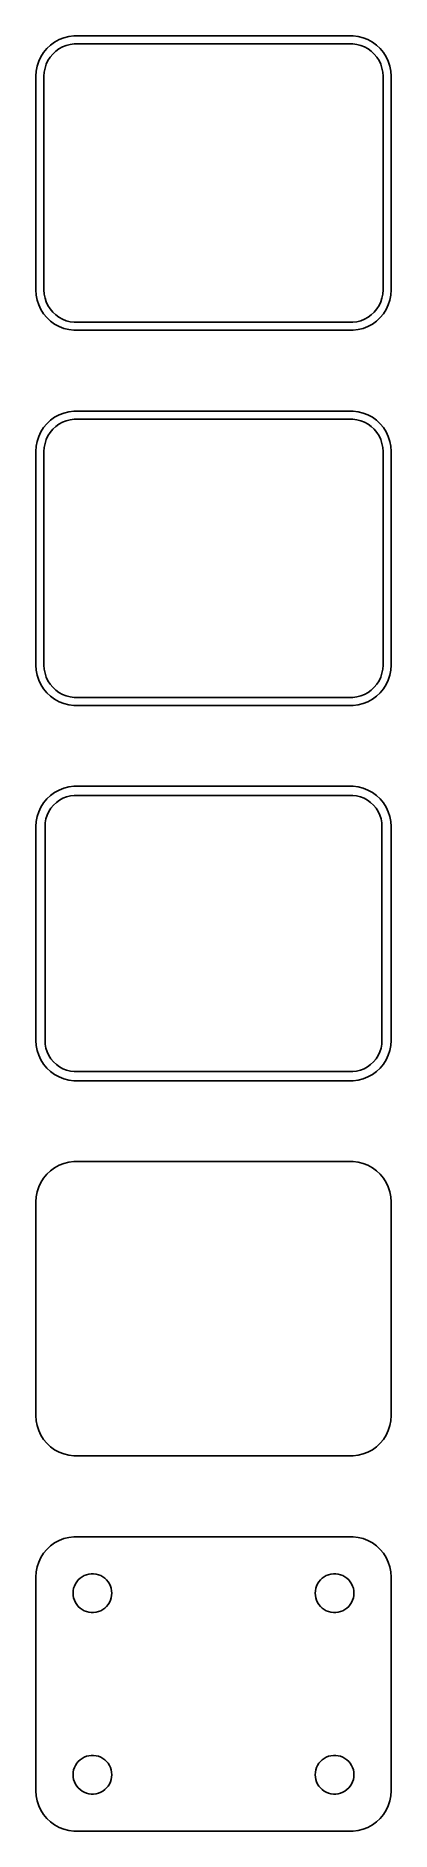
# Model space of a CAD drawing. Header units: metres. Extents: x -22 to 22, y 168 to 390.
import ezdxf

# ---------------------------------------------------------------- set-up
doc = ezdxf.new("R2010")
doc.units = ezdxf.units.M

msp = doc.modelspace()

# ---------------------------------------------------------------- linework, layer by layer
for p, q in [((-19.6791, 389.472), (-20.1871, 389.103)), ((-19.1289, 389.774), (-19.6791, 389.472)), ((-18.5451, 390.005), (-19.1289, 389.774)), ((-17.9369, 390.161), (-18.5451, 390.005)), ((-17.3139, 390.24), (-17.9369, 390.161)), ((17.3139, 390.24), (-17.3139, 390.24)), ((17.9369, 390.161), (17.3139, 390.24)), ((18.5451, 390.005), (17.9369, 390.161)), ((19.1289, 389.774), (18.5451, 390.005)), ((19.6791, 389.472), (19.1289, 389.774)), ((20.1871, 389.103), (19.6791, 389.472)), ((-21.3815, 387.659), (-21.6489, 387.091)), ((-21.0451, 388.189), (-21.3815, 387.659)), ((-20.6448, 388.673), (-21.0451, 388.189)), ((-20.7191, 386.722), (-20.5052, 387.177)), ((-20.1871, 389.103), (-20.6448, 388.673)), ((-20.5052, 387.177), (-20.2361, 387.601)), ((-20.2361, 387.601), (-19.9159, 387.988)), ((-19.9159, 387.988), (-19.5497, 388.332)), ((-19.5497, 388.332), (-19.1433, 388.627)), ((-19.1433, 388.627), (-18.7031, 388.869)), ((-18.7031, 388.869), (-18.2361, 389.054)), ((-18.2361, 389.054), (-17.7495, 389.179)), ((-17.7495, 389.179), (-17.2512, 389.242)), ((-17.2512, 389.242), (17.2512, 389.242)), ((17.2512, 389.242), (17.7495, 389.179)), ((17.7495, 389.179), (18.2361, 389.054)), ((18.2361, 389.054), (18.7031, 388.869)), ((18.7031, 388.869), (19.1433, 388.627)), ((19.1433, 388.627), (19.5497, 388.332)), ((19.5497, 388.332), (19.9159, 387.988)), ((19.9159, 387.988), (20.2361, 387.601)), ((20.6448, 388.673), (20.1871, 389.103)), ((20.2361, 387.601), (20.5052, 387.177)), ((20.5052, 387.177), (20.7191, 386.722)), ((21.0451, 388.189), (20.6448, 388.673)), ((21.3815, 387.659), (21.0451, 388.189)), ((21.6489, 387.091), (21.3815, 387.659)), ((-21.9606, 385.877), (-22, 385.25)), ((-22, 385.25), (-22, 358.75)), ((-21.8429, 386.493), (-21.9606, 385.877)), ((-21.6489, 387.091), (-21.8429, 386.493)), ((-21, 385.25), (-20.9684, 385.751)), ((-21, 358.75), (-21, 385.25)), ((-20.9684, 385.751), (-20.8743, 386.245)), ((-20.8743, 386.245), (-20.7191, 386.722)), ((20.7191, 386.722), (20.8743, 386.245)), ((20.8743, 386.245), (20.9684, 385.751)), ((20.9684, 385.751), (21, 385.25)), ((21, 385.25), (21, 358.75)), ((21.8429, 386.493), (21.6489, 387.091)), ((21.9606, 385.877), (21.8429, 386.493)), ((22, 385.25), (21.9606, 385.877)), ((22, 358.75), (22, 385.25)), ((-22, 358.75), (-21.9606, 358.123)), ((-20.9684, 358.249), (-21, 358.75)), ((-20.8743, 357.755), (-20.9684, 358.249)), ((20.9684, 358.249), (20.8743, 357.755)), ((21, 358.75), (20.9684, 358.249)), ((21.9606, 358.123), (22, 358.75)), ((-21.9606, 358.123), (-21.8429, 357.507)), ((-21.8429, 357.507), (-21.6489, 356.909)), ((-21.6489, 356.909), (-21.3815, 356.341)), ((-21.3815, 356.341), (-21.0451, 355.811)), ((-20.7191, 357.278), (-20.8743, 357.755)), ((-20.5052, 356.823), (-20.7191, 357.278)), ((-20.2361, 356.399), (-20.5052, 356.823)), ((-19.9159, 356.012), (-20.2361, 356.399)), ((-19.5497, 355.668), (-19.9159, 356.012)), ((19.9159, 356.012), (19.5497, 355.668)), ((20.2361, 356.399), (19.9159, 356.012)), ((20.5052, 356.823), (20.2361, 356.399)), ((20.7191, 357.278), (20.5052, 356.823)), ((20.8743, 357.755), (20.7191, 357.278)), ((21.0451, 355.811), (21.3815, 356.341)), ((21.3815, 356.341), (21.6489, 356.909)), ((21.6489, 356.909), (21.8429, 357.507)), ((21.8429, 357.507), (21.9606, 358.123)), ((-21.0451, 355.811), (-20.6448, 355.327)), ((-20.6448, 355.327), (-20.1871, 354.897)), ((-20.1871, 354.897), (-19.6791, 354.528)), ((-19.6791, 354.528), (-19.1289, 354.226)), ((-19.1433, 355.373), (-19.5497, 355.668)), ((-18.7031, 355.131), (-19.1433, 355.373)), ((-19.1289, 354.226), (-18.5451, 353.995)), ((-18.2361, 354.946), (-18.7031, 355.131)), ((-18.5451, 353.995), (-17.9369, 353.839)), ((-17.7495, 354.821), (-18.2361, 354.946)), ((-17.9369, 353.839), (-17.3139, 353.76)), ((-17.2512, 354.758), (-17.7495, 354.821)), ((-17.3139, 353.76), (17.3139, 353.76)), ((17.2512, 354.758), (-17.2512, 354.758)), ((17.7495, 354.821), (17.2512, 354.758)), ((17.3139, 353.76), (17.9369, 353.839)), ((18.2361, 354.946), (17.7495, 354.821)), ((17.9369, 353.839), (18.5451, 353.995)), ((18.7031, 355.131), (18.2361, 354.946)), ((18.5451, 353.995), (19.1289, 354.226)), ((19.1433, 355.373), (18.7031, 355.131)), ((19.1289, 354.226), (19.6791, 354.528)), ((19.5497, 355.668), (19.1433, 355.373)), ((19.6791, 354.528), (20.1871, 354.897)), ((20.1871, 354.897), (20.6448, 355.327)), ((20.6448, 355.327), (21.0451, 355.811)), ((-19.6791, 342.972), (-20.1871, 342.603)), ((-19.1289, 343.274), (-19.6791, 342.972)), ((-18.5451, 343.505), (-19.1289, 343.274)), ((-17.9369, 343.661), (-18.5451, 343.505)), ((-18.2361, 342.554), (-17.7495, 342.679)), ((-17.3139, 343.74), (-17.9369, 343.661)), ((-17.7495, 342.679), (-17.2512, 342.742)), ((17.3139, 343.74), (-17.3139, 343.74)), ((-17.2512, 342.742), (17.2512, 342.742)), ((17.2512, 342.742), (17.7495, 342.679)), ((17.9369, 343.661), (17.3139, 343.74)), ((17.7495, 342.679), (18.2361, 342.554)), ((18.5451, 343.505), (17.9369, 343.661)), ((19.1289, 343.274), (18.5451, 343.505)), ((19.6791, 342.972), (19.1289, 343.274)), ((20.1871, 342.603), (19.6791, 342.972)), ((-21.6489, 340.591), (-21.8429, 339.993)), ((-21.3815, 341.159), (-21.6489, 340.591)), ((-21.0451, 341.689), (-21.3815, 341.159)), ((-20.6448, 342.173), (-21.0451, 341.689)), ((-20.7191, 340.222), (-20.5052, 340.677)), ((-20.1871, 342.603), (-20.6448, 342.173)), ((-20.5052, 340.677), (-20.2361, 341.101)), ((-20.2361, 341.101), (-19.9159, 341.488)), ((-19.9159, 341.488), (-19.5497, 341.832)), ((-19.5497, 341.832), (-19.1433, 342.127)), ((-19.1433, 342.127), (-18.7031, 342.369)), ((-18.7031, 342.369), (-18.2361, 342.554)), ((18.2361, 342.554), (18.7031, 342.369)), ((18.7031, 342.369), (19.1433, 342.127)), ((19.1433, 342.127), (19.5497, 341.832)), ((19.5497, 341.832), (19.9159, 341.488)), ((19.9159, 341.488), (20.2361, 341.101)), ((20.6448, 342.173), (20.1871, 342.603)), ((20.2361, 341.101), (20.5052, 340.677)), ((20.5052, 340.677), (20.7191, 340.222)), ((21.0451, 341.689), (20.6448, 342.173)), ((21.3815, 341.159), (21.0451, 341.689)), ((21.6489, 340.591), (21.3815, 341.159)), ((21.8429, 339.993), (21.6489, 340.591)), ((-21.9606, 339.377), (-22, 338.75)), ((-22, 338.75), (-22, 312.25)), ((-21.8429, 339.993), (-21.9606, 339.377)), ((-21, 338.75), (-20.9684, 339.251)), ((-21, 312.25), (-21, 338.75)), ((-20.9684, 339.251), (-20.8743, 339.745)), ((-20.8743, 339.745), (-20.7191, 340.222)), ((20.7191, 340.222), (20.8743, 339.745)), ((20.8743, 339.745), (20.9684, 339.251)), ((20.9684, 339.251), (21, 338.75)), ((21, 338.75), (21, 312.25)), ((21.9606, 339.377), (21.8429, 339.993)), ((22, 338.75), (21.9606, 339.377)), ((22, 312.25), (22, 338.75)), ((-22, 312.25), (-21.9606, 311.623)), ((-21.9606, 311.623), (-21.8429, 311.007)), ((-20.9684, 311.749), (-21, 312.25)), ((-20.8743, 311.255), (-20.9684, 311.749)), ((20.9684, 311.749), (20.8743, 311.255)), ((21, 312.25), (20.9684, 311.749)), ((21.8429, 311.007), (21.9606, 311.623)), ((21.9606, 311.623), (22, 312.25)), ((-21.8429, 311.007), (-21.6489, 310.409)), ((-21.6489, 310.409), (-21.3815, 309.841)), ((-21.3815, 309.841), (-21.0451, 309.311)), ((-21.0451, 309.311), (-20.6448, 308.827)), ((-20.7191, 310.778), (-20.8743, 311.255)), ((-20.5052, 310.323), (-20.7191, 310.778)), ((-20.2361, 309.899), (-20.5052, 310.323)), ((-19.9159, 309.512), (-20.2361, 309.899)), ((-19.5497, 309.168), (-19.9159, 309.512)), ((19.9159, 309.512), (19.5497, 309.168)), ((20.2361, 309.899), (19.9159, 309.512)), ((20.5052, 310.323), (20.2361, 309.899)), ((20.7191, 310.778), (20.5052, 310.323)), ((20.6448, 308.827), (21.0451, 309.311)), ((20.8743, 311.255), (20.7191, 310.778)), ((21.0451, 309.311), (21.3815, 309.841)), ((21.3815, 309.841), (21.6489, 310.409)), ((21.6489, 310.409), (21.8429, 311.007)), ((-20.6448, 308.827), (-20.1871, 308.397)), ((-20.1871, 308.397), (-19.6791, 308.028)), ((-19.6791, 308.028), (-19.1289, 307.726)), ((-19.1433, 308.873), (-19.5497, 309.168)), ((-18.7031, 308.631), (-19.1433, 308.873)), ((-19.1289, 307.726), (-18.5451, 307.495)), ((-18.2361, 308.446), (-18.7031, 308.631)), ((-18.5451, 307.495), (-17.9369, 307.339)), ((-17.7495, 308.321), (-18.2361, 308.446)), ((-17.9369, 307.339), (-17.3139, 307.26)), ((-17.2512, 308.258), (-17.7495, 308.321)), ((-17.3139, 307.26), (17.3139, 307.26)), ((17.2512, 308.258), (-17.2512, 308.258)), ((17.7495, 308.321), (17.2512, 308.258)), ((17.3139, 307.26), (17.9369, 307.339)), ((18.2361, 308.446), (17.7495, 308.321)), ((17.9369, 307.339), (18.5451, 307.495)), ((18.7031, 308.631), (18.2361, 308.446)), ((18.5451, 307.495), (19.1289, 307.726)), ((19.1433, 308.873), (18.7031, 308.631)), ((19.1289, 307.726), (19.6791, 308.028)), ((19.5497, 309.168), (19.1433, 308.873)), ((19.6791, 308.028), (20.1871, 308.397)), ((20.1871, 308.397), (20.6448, 308.827)), ((-20.1871, 296.103), (-20.6448, 295.673)), ((-19.6791, 296.472), (-20.1871, 296.103)), ((-19.1289, 296.774), (-19.6791, 296.472)), ((-18.5451, 297.005), (-19.1289, 296.774)), ((-18.6489, 295.754), (-18.1967, 295.933)), ((-17.9369, 297.161), (-18.5451, 297.005)), ((-18.1967, 295.933), (-17.7256, 296.054)), ((-17.3139, 297.24), (-17.9369, 297.161)), ((-17.7256, 296.054), (-17.2432, 296.115)), ((17.3139, 297.24), (-17.3139, 297.24)), ((-17.2432, 296.115), (17.2432, 296.115)), ((17.2432, 296.115), (17.7256, 296.054)), ((17.9369, 297.161), (17.3139, 297.24)), ((17.7256, 296.054), (18.1967, 295.933)), ((18.5451, 297.005), (17.9369, 297.161)), ((18.1967, 295.933), (18.6489, 295.754)), ((19.1289, 296.774), (18.5451, 297.005)), ((19.6791, 296.472), (19.1289, 296.774)), ((20.1871, 296.103), (19.6791, 296.472)), ((20.6448, 295.673), (20.1871, 296.103)), ((-21.6489, 294.091), (-21.8429, 293.493)), ((-21.3815, 294.659), (-21.6489, 294.091)), ((-21.0451, 295.189), (-21.3815, 294.659)), ((-20.6448, 295.673), (-21.0451, 295.189)), ((-20.751, 293.213), (-20.6007, 293.676)), ((-20.6007, 293.676), (-20.3936, 294.116)), ((-20.3936, 294.116), (-20.133, 294.526)), ((-20.133, 294.526), (-19.823, 294.901)), ((-19.823, 294.901), (-19.4685, 295.234)), ((-19.4685, 295.234), (-19.0751, 295.52)), ((-19.0751, 295.52), (-18.6489, 295.754)), ((18.6489, 295.754), (19.0751, 295.52)), ((19.0751, 295.52), (19.4685, 295.234)), ((19.4685, 295.234), (19.823, 294.901)), ((19.823, 294.901), (20.133, 294.526)), ((20.133, 294.526), (20.3936, 294.116)), ((20.3936, 294.116), (20.6007, 293.676)), ((20.6007, 293.676), (20.751, 293.213)), ((21.0451, 295.189), (20.6448, 295.673)), ((21.3815, 294.659), (21.0451, 295.189)), ((21.6489, 294.091), (21.3815, 294.659)), ((21.8429, 293.493), (21.6489, 294.091)), ((-21.9606, 292.877), (-22, 292.25)), ((-22, 292.25), (-22, 265.75)), ((-21.8429, 293.493), (-21.9606, 292.877)), ((-20.8726, 292.25), (-20.8421, 292.735)), ((-20.8726, 265.75), (-20.8726, 292.25)), ((-20.8421, 292.735), (-20.751, 293.213)), ((20.751, 293.213), (20.8421, 292.735)), ((20.8421, 292.735), (20.8726, 292.25)), ((20.8726, 292.25), (20.8726, 265.75)), ((21.9606, 292.877), (21.8429, 293.493)), ((22, 292.25), (21.9606, 292.877)), ((22, 265.75), (22, 292.25)), ((-22, 265.75), (-21.9606, 265.123)), ((-21.9606, 265.123), (-21.8429, 264.507)), ((-20.8421, 265.265), (-20.8726, 265.75)), ((-20.751, 264.787), (-20.8421, 265.265)), ((-20.6007, 264.324), (-20.751, 264.787)), ((20.751, 264.787), (20.6007, 264.324)), ((20.8421, 265.265), (20.751, 264.787)), ((20.8726, 265.75), (20.8421, 265.265)), ((21.8429, 264.507), (21.9606, 265.123)), ((21.9606, 265.123), (22, 265.75)), ((-21.8429, 264.507), (-21.6489, 263.909)), ((-21.6489, 263.909), (-21.3815, 263.341)), ((-21.3815, 263.341), (-21.0451, 262.811)), ((-21.0451, 262.811), (-20.6448, 262.327)), ((-20.3936, 263.884), (-20.6007, 264.324)), ((-20.133, 263.474), (-20.3936, 263.884)), ((-19.823, 263.099), (-20.133, 263.474)), ((-19.4685, 262.766), (-19.823, 263.099)), ((-19.0751, 262.48), (-19.4685, 262.766)), ((19.4685, 262.766), (19.0751, 262.48)), ((19.823, 263.099), (19.4685, 262.766)), ((20.133, 263.474), (19.823, 263.099)), ((20.3936, 263.884), (20.133, 263.474)), ((20.6007, 264.324), (20.3936, 263.884)), ((20.6448, 262.327), (21.0451, 262.811)), ((21.0451, 262.811), (21.3815, 263.341)), ((21.3815, 263.341), (21.6489, 263.909)), ((21.6489, 263.909), (21.8429, 264.507)), ((-20.6448, 262.327), (-20.1871, 261.897)), ((-20.1871, 261.897), (-19.6791, 261.528)), ((-19.6791, 261.528), (-19.1289, 261.226)), ((-19.1289, 261.226), (-18.5451, 260.995)), ((-18.6489, 262.246), (-19.0751, 262.48)), ((-18.1967, 262.067), (-18.6489, 262.246)), ((-18.5451, 260.995), (-17.9369, 260.839)), ((-17.7256, 261.946), (-18.1967, 262.067)), ((-17.9369, 260.839), (-17.3139, 260.76)), ((-17.2432, 261.885), (-17.7256, 261.946)), ((-17.3139, 260.76), (17.3139, 260.76)), ((17.2432, 261.885), (-17.2432, 261.885)), ((17.7256, 261.946), (17.2432, 261.885)), ((17.3139, 260.76), (17.9369, 260.839)), ((18.1967, 262.067), (17.7256, 261.946)), ((17.9369, 260.839), (18.5451, 260.995)), ((18.6489, 262.246), (18.1967, 262.067)), ((18.5451, 260.995), (19.1289, 261.226)), ((19.0751, 262.48), (18.6489, 262.246)), ((19.1289, 261.226), (19.6791, 261.528)), ((19.6791, 261.528), (20.1871, 261.897)), ((20.1871, 261.897), (20.6448, 262.327)), ((-20.1871, 249.603), (-20.6448, 249.173)), ((-19.6791, 249.972), (-20.1871, 249.603)), ((-19.1289, 250.274), (-19.6791, 249.972)), ((-18.5451, 250.505), (-19.1289, 250.274)), ((-17.9369, 250.661), (-18.5451, 250.505)), ((-17.3139, 250.74), (-17.9369, 250.661)), ((17.3139, 250.74), (-17.3139, 250.74)), ((17.9369, 250.661), (17.3139, 250.74)), ((18.5451, 250.505), (17.9369, 250.661)), ((19.1289, 250.274), (18.5451, 250.505)), ((19.6791, 249.972), (19.1289, 250.274)), ((20.1871, 249.603), (19.6791, 249.972)), ((20.6448, 249.173), (20.1871, 249.603)), ((-21.8429, 246.993), (-21.9606, 246.377)), ((-21.6489, 247.591), (-21.8429, 246.993)), ((-21.3815, 248.159), (-21.6489, 247.591)), ((-21.0451, 248.689), (-21.3815, 248.159)), ((-20.6448, 249.173), (-21.0451, 248.689)), ((21.0451, 248.689), (20.6448, 249.173)), ((21.3815, 248.159), (21.0451, 248.689)), ((21.6489, 247.591), (21.3815, 248.159)), ((21.8429, 246.993), (21.6489, 247.591)), ((21.9606, 246.377), (21.8429, 246.993)), ((-21.9606, 246.377), (-22, 245.75)), ((-22, 245.75), (-22, 219.25)), ((22, 245.75), (21.9606, 246.377)), ((22, 219.25), (22, 245.75)), ((-22, 219.25), (-21.9606, 218.623)), ((-21.9606, 218.623), (-21.8429, 218.007)), ((21.8429, 218.007), (21.9606, 218.623)), ((21.9606, 218.623), (22, 219.25)), ((-21.8429, 218.007), (-21.6489, 217.409)), ((-21.6489, 217.409), (-21.3815, 216.841)), ((-21.3815, 216.841), (-21.0451, 216.311)), ((-21.0451, 216.311), (-20.6448, 215.827)), ((-20.6448, 215.827), (-20.1871, 215.397)), ((20.1871, 215.397), (20.6448, 215.827)), ((20.6448, 215.827), (21.0451, 216.311)), ((21.0451, 216.311), (21.3815, 216.841)), ((21.3815, 216.841), (21.6489, 217.409)), ((21.6489, 217.409), (21.8429, 218.007)), ((-20.1871, 215.397), (-19.6791, 215.028)), ((-19.6791, 215.028), (-19.1289, 214.726)), ((-19.1289, 214.726), (-18.5451, 214.495)), ((-18.5451, 214.495), (-17.9369, 214.339)), ((-17.9369, 214.339), (-17.3139, 214.26)), ((-17.3139, 214.26), (17.3139, 214.26)), ((17.3139, 214.26), (17.9369, 214.339)), ((17.9369, 214.339), (18.5451, 214.495)), ((18.5451, 214.495), (19.1289, 214.726)), ((19.1289, 214.726), (19.6791, 215.028)), ((19.6791, 215.028), (20.1871, 215.397)), ((-20.6448, 202.673), (-21.0451, 202.189)), ((-20.1871, 203.103), (-20.6448, 202.673)), ((-19.6791, 203.472), (-20.1871, 203.103)), ((-19.1289, 203.774), (-19.6791, 203.472)), ((-18.5451, 204.005), (-19.1289, 203.774)), ((-17.9369, 204.161), (-18.5451, 204.005)), ((-17.3139, 204.24), (-17.9369, 204.161)), ((17.3139, 204.24), (-17.3139, 204.24)), ((17.9369, 204.161), (17.3139, 204.24)), ((18.5451, 204.005), (17.9369, 204.161)), ((19.1289, 203.774), (18.5451, 204.005)), ((19.6791, 203.472), (19.1289, 203.774)), ((20.1871, 203.103), (19.6791, 203.472)), ((20.6448, 202.673), (20.1871, 203.103)), ((21.0451, 202.189), (20.6448, 202.673)), ((-21.8429, 200.493), (-21.9606, 199.877)), ((-21.6489, 201.091), (-21.8429, 200.493)), ((-21.3815, 201.659), (-21.6489, 201.091)), ((-21.0451, 202.189), (-21.3815, 201.659)), ((21.3815, 201.659), (21.0451, 202.189)), ((21.6489, 201.091), (21.3815, 201.659)), ((21.8429, 200.493), (21.6489, 201.091)), ((21.9606, 199.877), (21.8429, 200.493)), ((-21.9606, 199.877), (-22, 199.25)), ((-22, 199.25), (-22, 172.75)), ((-17.3246, 197.847), (-17.2315, 198.133)), ((-17.2315, 198.133), (-17.1031, 198.406)), ((-17.1031, 198.406), (-16.9416, 198.661)), ((-16.9416, 198.661), (-16.7495, 198.893)), ((-16.7495, 198.893), (-16.5298, 199.099)), ((-16.5298, 199.099), (-16.286, 199.276)), ((-16.286, 199.276), (-16.0219, 199.422)), ((-16.0219, 199.422), (-15.7416, 199.533)), ((-15.7416, 199.533), (-15.4497, 199.607)), ((-15.4497, 199.607), (-15.1507, 199.645)), ((-15.1507, 199.645), (-14.8493, 199.645)), ((-14.8493, 199.645), (-14.5503, 199.607)), ((-14.5503, 199.607), (-14.2583, 199.533)), ((-14.2583, 199.533), (-13.9781, 199.422)), ((-13.9781, 199.422), (-13.714, 199.276)), ((-13.714, 199.276), (-13.4702, 199.099)), ((-13.4702, 199.099), (-13.2505, 198.893)), ((-13.2505, 198.893), (-13.0583, 198.661)), ((-13.0583, 198.661), (-12.8969, 198.406)), ((-12.8969, 198.406), (-12.7685, 198.133)), ((-12.7685, 198.133), (-12.6754, 197.847)), ((12.6754, 197.847), (12.7685, 198.133)), ((12.7685, 198.133), (12.8969, 198.406)), ((12.8969, 198.406), (13.0583, 198.661)), ((13.0583, 198.661), (13.2505, 198.893)), ((13.2505, 198.893), (13.4702, 199.099)), ((13.4702, 199.099), (13.714, 199.276)), ((13.714, 199.276), (13.9781, 199.422)), ((13.9781, 199.422), (14.2583, 199.533)), ((14.2583, 199.533), (14.5503, 199.607)), ((14.5503, 199.607), (14.8493, 199.645)), ((14.8493, 199.645), (15.1507, 199.645)), ((15.1507, 199.645), (15.4497, 199.607)), ((15.4497, 199.607), (15.7416, 199.533)), ((15.7416, 199.533), (16.0219, 199.422)), ((16.0219, 199.422), (16.286, 199.276)), ((16.286, 199.276), (16.5298, 199.099)), ((16.5298, 199.099), (16.7495, 198.893)), ((16.7495, 198.893), (16.9416, 198.661)), ((16.9416, 198.661), (17.1031, 198.406)), ((17.1031, 198.406), (17.2315, 198.133)), ((17.2315, 198.133), (17.3246, 197.847)), ((22, 199.25), (21.9606, 199.877)), ((22, 172.75), (22, 199.25)), ((-17.4, 197.25), (-17.3811, 197.551)), ((-17.3811, 196.949), (-17.4, 197.25)), ((-17.3811, 197.551), (-17.3246, 197.847)), ((-17.3246, 196.653), (-17.3811, 196.949)), ((-17.2315, 196.367), (-17.3246, 196.653)), ((-17.1031, 196.094), (-17.2315, 196.367)), ((-16.9416, 195.839), (-17.1031, 196.094)), ((-16.7495, 195.607), (-16.9416, 195.839)), ((-13.0583, 195.839), (-13.2505, 195.607)), ((-12.8969, 196.094), (-13.0583, 195.839)), ((-12.7685, 196.367), (-12.8969, 196.094)), ((-12.6754, 196.653), (-12.7685, 196.367)), ((-12.6754, 197.847), (-12.6189, 197.551)), ((-12.6189, 196.949), (-12.6754, 196.653)), ((-12.6189, 197.551), (-12.6, 197.25)), ((-12.6, 197.25), (-12.6189, 196.949)), ((12.6, 197.25), (12.6189, 197.551)), ((12.6189, 196.949), (12.6, 197.25)), ((12.6189, 197.551), (12.6754, 197.847)), ((12.6754, 196.653), (12.6189, 196.949)), ((12.7685, 196.367), (12.6754, 196.653)), ((12.8969, 196.094), (12.7685, 196.367)), ((13.0583, 195.839), (12.8969, 196.094)), ((13.2505, 195.607), (13.0583, 195.839)), ((16.9416, 195.839), (16.7495, 195.607)), ((17.1031, 196.094), (16.9416, 195.839)), ((17.2315, 196.367), (17.1031, 196.094)), ((17.3246, 196.653), (17.2315, 196.367)), ((17.3246, 197.847), (17.3811, 197.551)), ((17.3811, 196.949), (17.3246, 196.653)), ((17.3811, 197.551), (17.4, 197.25)), ((17.4, 197.25), (17.3811, 196.949)), ((-16.5298, 195.401), (-16.7495, 195.607)), ((-16.286, 195.224), (-16.5298, 195.401)), ((-16.0219, 195.078), (-16.286, 195.224)), ((-15.7416, 194.967), (-16.0219, 195.078)), ((-15.4497, 194.893), (-15.7416, 194.967)), ((-15.1507, 194.855), (-15.4497, 194.893)), ((-14.8493, 194.855), (-15.1507, 194.855)), ((-14.5503, 194.893), (-14.8493, 194.855)), ((-14.2583, 194.967), (-14.5503, 194.893)), ((-13.9781, 195.078), (-14.2583, 194.967)), ((-13.714, 195.224), (-13.9781, 195.078)), ((-13.4702, 195.401), (-13.714, 195.224)), ((-13.2505, 195.607), (-13.4702, 195.401)), ((13.4702, 195.401), (13.2505, 195.607)), ((13.714, 195.224), (13.4702, 195.401)), ((13.9781, 195.078), (13.714, 195.224)), ((14.2583, 194.967), (13.9781, 195.078)), ((14.5503, 194.893), (14.2583, 194.967)), ((14.8493, 194.855), (14.5503, 194.893)), ((15.1507, 194.855), (14.8493, 194.855)), ((15.4497, 194.893), (15.1507, 194.855)), ((15.7416, 194.967), (15.4497, 194.893)), ((16.0219, 195.078), (15.7416, 194.967)), ((16.286, 195.224), (16.0219, 195.078)), ((16.5298, 195.401), (16.286, 195.224)), ((16.7495, 195.607), (16.5298, 195.401)), ((-17.2315, 175.633), (-17.1031, 175.906)), ((-17.1031, 175.906), (-16.9416, 176.161)), ((-16.9416, 176.161), (-16.7495, 176.393)), ((-16.7495, 176.393), (-16.5298, 176.599)), ((-16.5298, 176.599), (-16.286, 176.776)), ((-16.286, 176.776), (-16.0219, 176.922)), ((-16.0219, 176.922), (-15.7416, 177.033)), ((-15.7416, 177.033), (-15.4497, 177.107)), ((-15.4497, 177.107), (-15.1507, 177.145)), ((-15.1507, 177.145), (-14.8493, 177.145)), ((-14.8493, 177.145), (-14.5503, 177.107)), ((-14.5503, 177.107), (-14.2583, 177.033)), ((-14.2583, 177.033), (-13.9781, 176.922)), ((-13.9781, 176.922), (-13.714, 176.776)), ((-13.714, 176.776), (-13.4702, 176.599)), ((-13.4702, 176.599), (-13.2505, 176.393)), ((-13.2505, 176.393), (-13.0583, 176.161)), ((-13.0583, 176.161), (-12.8969, 175.906)), ((-12.8969, 175.906), (-12.7685, 175.633)), ((12.7685, 175.633), (12.8969, 175.906)), ((12.8969, 175.906), (13.0583, 176.161)), ((13.0583, 176.161), (13.2505, 176.393)), ((13.2505, 176.393), (13.4702, 176.599)), ((13.4702, 176.599), (13.714, 176.776)), ((13.714, 176.776), (13.9781, 176.922)), ((13.9781, 176.922), (14.2583, 177.033)), ((14.2583, 177.033), (14.5503, 177.107)), ((14.5503, 177.107), (14.8493, 177.145)), ((14.8493, 177.145), (15.1507, 177.145)), ((15.1507, 177.145), (15.4497, 177.107)), ((15.4497, 177.107), (15.7416, 177.033)), ((15.7416, 177.033), (16.0219, 176.922)), ((16.0219, 176.922), (16.286, 176.776)), ((16.286, 176.776), (16.5298, 176.599)), ((16.5298, 176.599), (16.7495, 176.393)), ((16.7495, 176.393), (16.9416, 176.161)), ((16.9416, 176.161), (17.1031, 175.906)), ((17.1031, 175.906), (17.2315, 175.633)), ((-17.4, 174.75), (-17.3811, 175.051)), ((-17.3811, 174.449), (-17.4, 174.75)), ((-17.3811, 175.051), (-17.3246, 175.347)), ((-17.3246, 174.153), (-17.3811, 174.449)), ((-17.3246, 175.347), (-17.2315, 175.633)), ((-17.2315, 173.867), (-17.3246, 174.153)), ((-17.1031, 173.594), (-17.2315, 173.867)), ((-16.9416, 173.339), (-17.1031, 173.594)), ((-12.8969, 173.594), (-13.0583, 173.339)), ((-12.7685, 173.867), (-12.8969, 173.594)), ((-12.7685, 175.633), (-12.6754, 175.347)), ((-12.6754, 174.153), (-12.7685, 173.867)), ((-12.6754, 175.347), (-12.6189, 175.051)), ((-12.6189, 174.449), (-12.6754, 174.153)), ((-12.6189, 175.051), (-12.6, 174.75)), ((-12.6, 174.75), (-12.6189, 174.449)), ((12.6, 174.75), (12.6189, 175.051)), ((12.6189, 174.449), (12.6, 174.75)), ((12.6189, 175.051), (12.6754, 175.347)), ((12.6754, 174.153), (12.6189, 174.449)), ((12.6754, 175.347), (12.7685, 175.633)), ((12.7685, 173.867), (12.6754, 174.153)), ((12.8969, 173.594), (12.7685, 173.867)), ((13.0583, 173.339), (12.8969, 173.594)), ((17.1031, 173.594), (16.9416, 173.339)), ((17.2315, 173.867), (17.1031, 173.594)), ((17.2315, 175.633), (17.3246, 175.347)), ((17.3246, 174.153), (17.2315, 173.867)), ((17.3246, 175.347), (17.3811, 175.051)), ((17.3811, 174.449), (17.3246, 174.153)), ((17.3811, 175.051), (17.4, 174.75)), ((17.4, 174.75), (17.3811, 174.449)), ((-22, 172.75), (-21.9606, 172.123)), ((-21.9606, 172.123), (-21.8429, 171.507)), ((-21.8429, 171.507), (-21.6489, 170.909)), ((-16.7495, 173.107), (-16.9416, 173.339)), ((-16.5298, 172.901), (-16.7495, 173.107)), ((-16.286, 172.724), (-16.5298, 172.901)), ((-16.0219, 172.578), (-16.286, 172.724)), ((-15.7416, 172.467), (-16.0219, 172.578)), ((-15.4497, 172.393), (-15.7416, 172.467)), ((-15.1507, 172.355), (-15.4497, 172.393)), ((-14.8493, 172.355), (-15.1507, 172.355)), ((-14.5503, 172.393), (-14.8493, 172.355)), ((-14.2583, 172.467), (-14.5503, 172.393)), ((-13.9781, 172.578), (-14.2583, 172.467)), ((-13.714, 172.724), (-13.9781, 172.578)), ((-13.4702, 172.901), (-13.714, 172.724)), ((-13.2505, 173.107), (-13.4702, 172.901)), ((-13.0583, 173.339), (-13.2505, 173.107)), ((13.2505, 173.107), (13.0583, 173.339)), ((13.4702, 172.901), (13.2505, 173.107)), ((13.714, 172.724), (13.4702, 172.901)), ((13.9781, 172.578), (13.714, 172.724)), ((14.2583, 172.467), (13.9781, 172.578)), ((14.5503, 172.393), (14.2583, 172.467)), ((14.8493, 172.355), (14.5503, 172.393)), ((15.1507, 172.355), (14.8493, 172.355)), ((15.4497, 172.393), (15.1507, 172.355)), ((15.7416, 172.467), (15.4497, 172.393)), ((16.0219, 172.578), (15.7416, 172.467)), ((16.286, 172.724), (16.0219, 172.578)), ((16.5298, 172.901), (16.286, 172.724)), ((16.7495, 173.107), (16.5298, 172.901)), ((16.9416, 173.339), (16.7495, 173.107)), ((21.6489, 170.909), (21.8429, 171.507)), ((21.8429, 171.507), (21.9606, 172.123)), ((21.9606, 172.123), (22, 172.75)), ((-21.6489, 170.909), (-21.3815, 170.341)), ((-21.3815, 170.341), (-21.0451, 169.811)), ((-21.0451, 169.811), (-20.6448, 169.327)), ((-20.6448, 169.327), (-20.1871, 168.897)), ((20.1871, 168.897), (20.6448, 169.327)), ((20.6448, 169.327), (21.0451, 169.811)), ((21.0451, 169.811), (21.3815, 170.341)), ((21.3815, 170.341), (21.6489, 170.909)), ((-20.1871, 168.897), (-19.6791, 168.528)), ((-19.6791, 168.528), (-19.1289, 168.226)), ((-19.1289, 168.226), (-18.5451, 167.995)), ((-18.5451, 167.995), (-17.9369, 167.839)), ((-17.9369, 167.839), (-17.3139, 167.76)), ((-17.3139, 167.76), (17.3139, 167.76)), ((17.3139, 167.76), (17.9369, 167.839)), ((17.9369, 167.839), (18.5451, 167.995)), ((18.5451, 167.995), (19.1289, 168.226)), ((19.1289, 168.226), (19.6791, 168.528)), ((19.6791, 168.528), (20.1871, 168.897))]:
    msp.add_line(p, q)

doc.saveas('drawing.dxf')
